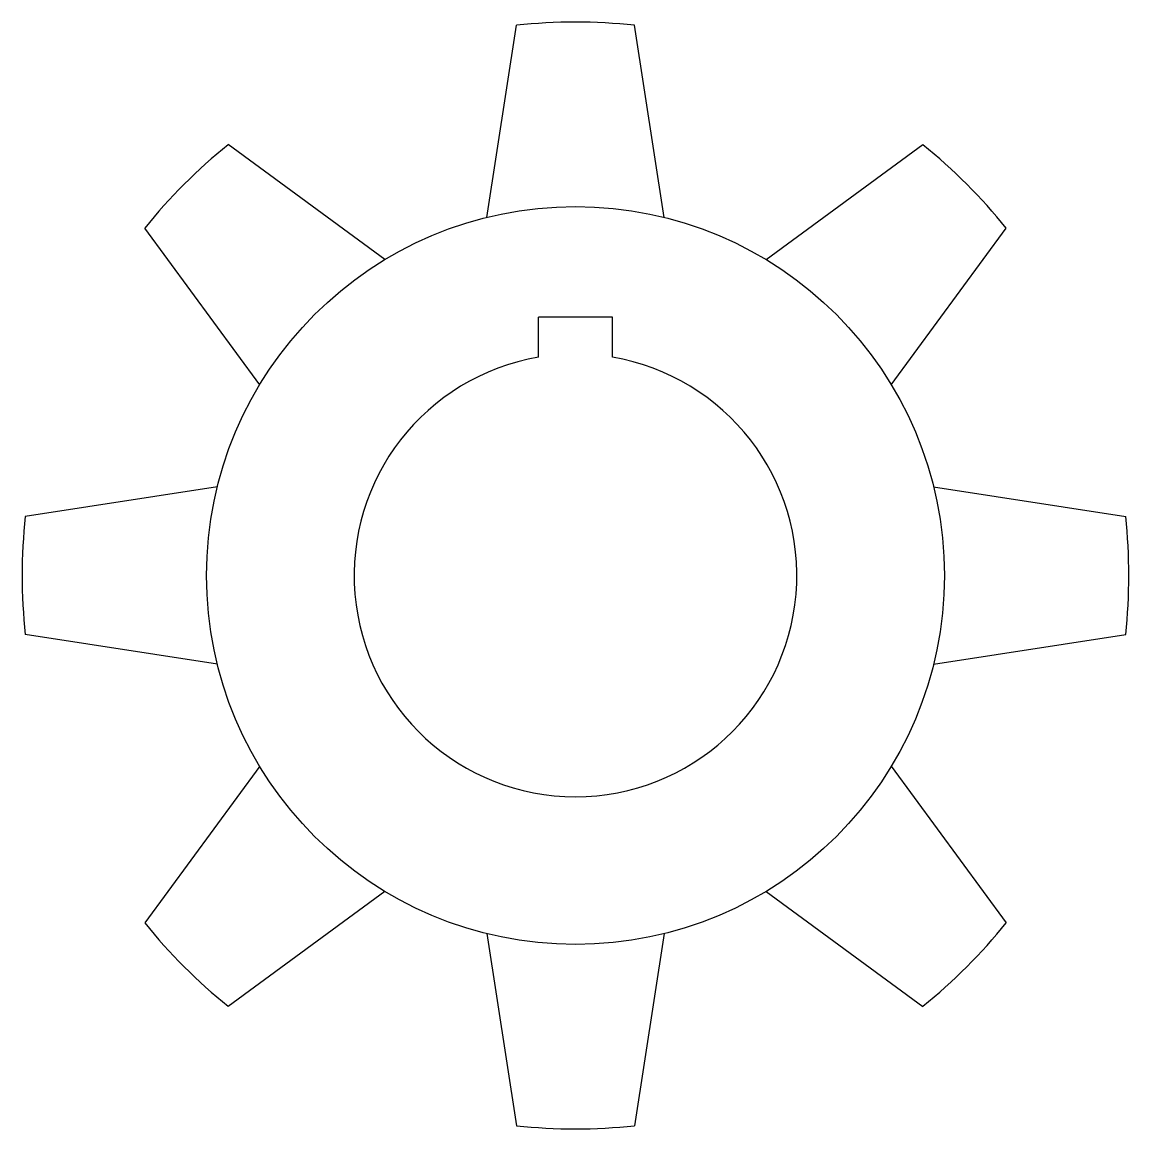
# Model space of a CAD drawing. Header units: millimetres. Extents: x 248 to 924, y 1604 to 1758.
# Drawn here: x 248.4 to 398.4, y 1603.6 to 1753.6 of the extents above.
import ezdxf

# ---------------------------------------------------------------- set-up
doc = ezdxf.new("R2010")
doc.units = ezdxf.units.MM

# ---------------------------------------------------------------- blocks, each defined once
blk = doc.blocks.new('*U3')
for p, q in [((-12, -13.02), (-8, 13.02)), ((12, -13.02), (8, 13.02))]:
    blk.add_line(p, q)
blk = doc.blocks.new('*U4')
at = {"color": 0, "linetype": 'ByBlock', "lineweight": -2}
blk.add_blockref('*U3', (323.42, 1740.13), dxfattribs=at)
for p, rotation in [((279.9, 1722.1), 45.00000000000001), ((366.95, 1722.1), 315), ((261.87, 1678.57), 90), ((384.98, 1678.57), 269.9999999999999), ((279.9, 1635.04), 135), ((366.95, 1635.04), 225.0000000000001), ((323.42, 1617.01), 180)]:
    blk.add_blockref('*U3', p, dxfattribs=dict(at, rotation=rotation))

msp = doc.modelspace()

# ---------------------------------------------------------------- linework, layer by layer
for p, q in [((328.42, 1713.57), (318.42, 1713.57)), ((318.42, 1708.15), (318.42, 1713.57)), ((328.42, 1708.15), (328.42, 1713.57))]:
    msp.add_line(p, q)
msp.add_circle((323.42, 1678.57), 50)
for radius, start, end in [(75, 83.8768, 96.1232), (75, 128.8768, 141.1232), (75, 38.8768, 51.1232), (30, 99.5941, 80.4059), (75, 173.8768, 186.1232), (75, 353.8768, 6.1232), (75, 218.8768, 231.1232), (75, 308.8768, 321.1232), (75, 263.8768, 276.1232)]:
    msp.add_arc((323.42, 1678.57), radius, start, end)

# ---------------------------------------------------------------- block references
msp.add_blockref('*U4', (0, 0))

doc.saveas('drawing.dxf')
